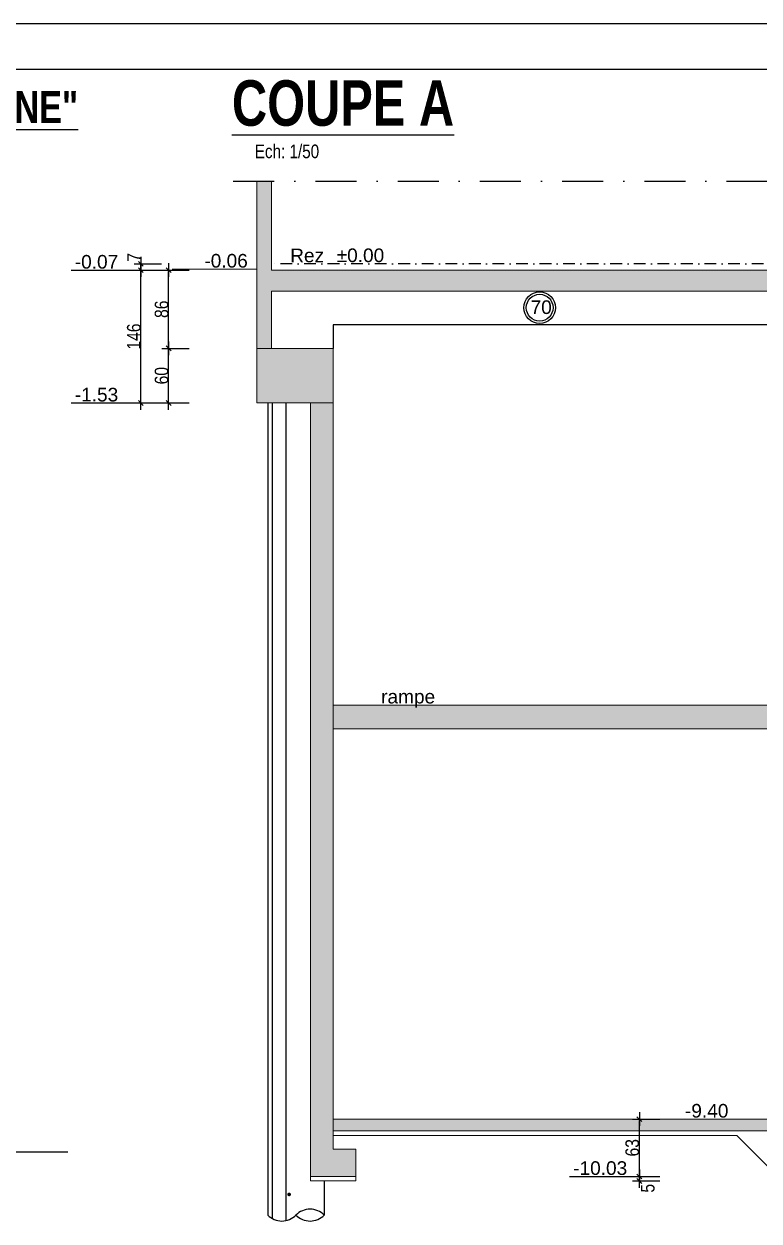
# Model space of a CAD drawing. Header units: centimetres. Extents: x 13078 to 20826, y -18629 to -14429.
# Drawn here: x 18412 to 19221, y -15745 to -14429 of the extents above; entities that cross this region are included whole.
import ezdxf
from ezdxf.enums import TextEntityAlignment as Align

# ---------------------------------------------------------------- set-up
doc = ezdxf.new("R2010")
doc.units = ezdxf.units.CM
doc.header["$LTSCALE"] = 25.4
doc.header["$PDMODE"] = 1
doc.header["$PDSIZE"] = -2
doc.linetypes.add('TIRETPTX2', pattern=[50.8, 25.4, -12.7, 0, -12.7])
for name, color, linetype in [('01_cote_gen', 4, 'Continuous'), ('01_linteaux', 2, 'Continuous'), ('01_poch_BN', 9, 'Continuous'), ('01_poch_murs', 253, 'Continuous'), ('01_texte', 230, 'Continuous'), ('AA_COTES', 2, 'Continuous')]:
    doc.layers.add(name, color=color, linetype=linetype)
doc.layers.add('01_murs_coup', color=5, linetype='Continuous', lineweight=60)
doc.styles.add('impact', font='impact.ttf')
doc.styles.add('MATTE_TXT', font='arial.ttf')
doc.styles.add('STYLE2', font='ARIALN.TTF')
doc.dimstyles.new('JB50', dxfattribs={"dimscale": 0.1, "dimtxt": 150, "dimasz": 15, "dimexe": 0.1, "dimexo": 0.1, "dimgap": 0.09, "dimtad": 1, "dimdec": 1, "dimdsep": 46, "dimtxsty": 'STYLE2', "dimblk1": 'BOND_G', "dimblk2": 'BOND_D', "dimsah": 1, "dimcen": 1.5, "dimdle": 0.01, "dimse1": 1, "dimse2": 1, "dimclrd": 4, "dimclre": 2, "dimclrt": 6, "dimazin": 2, "dimtfac": 2.333333, "dimtdec": 1, "dimtix": 1, "dimtmove": 2, "dimatfit": 3, "dimldrblk": 'BOND_G', "dimfxl": 1, "dimtolj": 1, "dimtzin": 0, "dimarcsym": 0})

# ---------------------------------------------------------------- blocks, each defined once
blk = doc.blocks.new('BOND_G')
at = {"layer": 'AA_COTES', "color": 0}
for p, q in [((0, -5), (0, 15)), ((5, 0), (-5, 0)), ((1.77, 1.77), (-1.77, -1.77))]:
    blk.add_line(p, q, dxfattribs=at)
blk = doc.blocks.new('BOND_D')
at = {"layer": 'AA_COTES', "color": 0}
for p, q in [((5, 0), (-5, 0)), ((-1.77, -1.77), (1.77, 1.77)), ((0, 5), (0, -15))]:
    blk.add_line(p, q, dxfattribs=at)
blk = doc.blocks.new('*D226')
at = {"layer": '01_cote_gen', "color": 4, "lineweight": -2, "ltscale": 3, "transparency": 16777216}
blk.add_line((19089.1, -15694), (19089.1, -15634), dxfattribs=at)
at = {"layer": 'Defpoints', "color": 0, "ltscale": 3, "transparency": 16777216}
for p in [(19089.1, -15632.5), (19111.6, -15632.5), (19111.6, -15695.5)]:
    blk.add_point(p, dxfattribs=at)
at = {"layer": '01_cote_gen', "color": 4, "lineweight": -2, "ltscale": 3, "transparency": 16777216, "xscale": 1.5, "yscale": 1.5, "zscale": 1.5}
for name, p, rotation in [('BOND_D', (19089.1, -15632.5), 90), ('BOND_G', (19089.1, -15695.5), 270)]:
    blk.add_blockref(name, p, dxfattribs=dict(at, rotation=rotation))
at = {"layer": '01_cote_gen', "color": 6, "ltscale": 3, "transparency": 16777216, "insert": (19081.4, -15664), "char_height": 15, "attachment_point": 5, "rotation": 90, "style": 'STYLE2'}
blk.add_mtext('\\A1;63', dxfattribs=at)
blk = doc.blocks.new('*D230')
at = {"layer": '01_cote_gen', "color": 4, "lineweight": -2, "ltscale": 3, "transparency": 16777216}
blk.add_line((18571.5, -14784), (18571.5, -14701), dxfattribs=at)
at = {"layer": 'Defpoints', "color": 0, "ltscale": 3, "transparency": 16777216}
for p in [(18571.5, -14699.5), (18705.5, -14699.5), (18710.5, -14785.5)]:
    blk.add_point(p, dxfattribs=at)
at = {"layer": '01_cote_gen', "color": 4, "lineweight": -2, "ltscale": 3, "transparency": 16777216, "xscale": 1.5, "yscale": 1.5, "zscale": 1.5}
for name, p, rotation in [('BOND_D', (18571.5, -14699.5), 90), ('BOND_G', (18571.5, -14785.5), 270)]:
    blk.add_blockref(name, p, dxfattribs=dict(at, rotation=rotation))
at = {"layer": '01_cote_gen', "color": 6, "ltscale": 3, "transparency": 16777216, "insert": (18563.8, -14742.5), "char_height": 15, "attachment_point": 5, "rotation": 90, "style": 'STYLE2'}
blk.add_mtext('\\A1;86', dxfattribs=at)
blk = doc.blocks.new('*D231')
at = {"layer": '01_cote_gen', "color": 4, "lineweight": -2, "ltscale": 3, "transparency": 16777216}
blk.add_line((18571.5, -14844), (18571.5, -14787), dxfattribs=at)
at = {"layer": 'Defpoints', "color": 0, "ltscale": 3, "transparency": 16777216}
for p in [(18571.5, -14785.5), (18675.5, -14785.5), (18675.5, -14845.5)]:
    blk.add_point(p, dxfattribs=at)
at = {"layer": '01_cote_gen', "color": 4, "lineweight": -2, "ltscale": 3, "transparency": 16777216, "xscale": 1.5, "yscale": 1.5, "zscale": 1.5}
for name, p, rotation in [('BOND_D', (18571.5, -14785.5), 90), ('BOND_G', (18571.5, -14845.5), 270)]:
    blk.add_blockref(name, p, dxfattribs=dict(at, rotation=rotation))
at = {"layer": '01_cote_gen', "color": 6, "ltscale": 3, "transparency": 16777216, "insert": (18563.8, -14815.5), "char_height": 15, "attachment_point": 5, "rotation": 90, "style": 'STYLE2'}
blk.add_mtext('\\A1;60', dxfattribs=at)
blk = doc.blocks.new('*D232')
at = {"layer": '01_cote_gen', "color": 4, "lineweight": -2, "ltscale": 3, "transparency": 16777216}
blk.add_line((18541, -14844), (18541, -14701), dxfattribs=at)
at = {"layer": 'Defpoints', "color": 0, "ltscale": 3, "transparency": 16777216}
for p in [(18541, -14699.5), (18594, -14699.5), (18668.5, -14845.5)]:
    blk.add_point(p, dxfattribs=at)
at = {"layer": '01_cote_gen', "color": 4, "lineweight": -2, "ltscale": 3, "transparency": 16777216, "xscale": 1.5, "yscale": 1.5, "zscale": 1.5}
for name, p, rotation in [('BOND_D', (18541, -14699.5), 90), ('BOND_G', (18541, -14845.5), 270)]:
    blk.add_blockref(name, p, dxfattribs=dict(at, rotation=rotation))
at = {"layer": '01_cote_gen', "color": 6, "ltscale": 3, "transparency": 16777216, "insert": (18533.3, -14772.5), "char_height": 15, "attachment_point": 5, "rotation": 90, "style": 'STYLE2'}
blk.add_mtext('\\A1;146', dxfattribs=at)
blk = doc.blocks.new('*D233')
at = {"layer": '01_cote_gen', "color": 4, "lineweight": -2, "ltscale": 3, "transparency": 16777216}
blk.add_line((18541, -14698), (18541, -14694), dxfattribs=at)
at = {"layer": 'Defpoints', "color": 0, "ltscale": 3, "transparency": 16777216}
for p in [(18541, -14692.5), (18684.5, -14692.5), (18684.5, -14699.5)]:
    blk.add_point(p, dxfattribs=at)
at = {"layer": '01_cote_gen', "color": 4, "lineweight": -2, "ltscale": 3, "transparency": 16777216, "xscale": 1.5, "yscale": 1.5, "zscale": 1.5}
for name, p, rotation in [('BOND_D', (18541, -14692.5), 90), ('BOND_G', (18541, -14699.5), 270)]:
    blk.add_blockref(name, p, dxfattribs=dict(at, rotation=rotation))
at = {"layer": '01_cote_gen', "color": 6, "ltscale": 3, "transparency": 16777216, "insert": (18533.5, -14685.5), "char_height": 15, "attachment_point": 5, "rotation": 90, "style": 'STYLE2'}
blk.add_mtext('\\A1;7', dxfattribs=at)
blk = doc.blocks.new('*D320')
at = {"layer": '01_poch_murs', "color": 4, "lineweight": -2, "transparency": 16777216}
blk.add_line((19089.1, -15699), (19089.1, -15697), dxfattribs=at)
at = {"layer": 'Defpoints', "color": 0, "transparency": 16777216}
for p in [(19089.1, -15695.5), (19282, -15695.5), (19282, -15700.5)]:
    blk.add_point(p, dxfattribs=at)
at = {"layer": '01_poch_murs', "color": 4, "lineweight": -2, "transparency": 16777216, "xscale": 1.5, "yscale": 1.5, "zscale": 1.5}
for name, p, rotation in [('BOND_D', (19089.1, -15695.5), 90), ('BOND_G', (19089.1, -15700.5), 270)]:
    blk.add_blockref(name, p, dxfattribs=dict(at, rotation=rotation))
at = {"layer": '01_poch_murs', "color": 6, "transparency": 16777216, "insert": (19098.4, -15708.5), "char_height": 15, "attachment_point": 5, "rotation": 90, "style": 'STYLE2'}
blk.add_mtext('\\A1;5', dxfattribs=at)

msp = doc.modelspace()

# ---------------------------------------------------------------- hatches: boundary and pattern name
at = {"layer": '01_poch_BN'}
h = msp.add_hatch(color=256, dxfattribs=at)
h.dxf.hatch_style = 1
h.paths.add_polyline_path([(19626.24, -14699.5), (18684.47, -14699.5), (18684.47, -14601.74), (18668.47, -14601.74), (18668.47, -14785.5), (18684.47, -14785.5), (18684.47, -14722.5), (19306.22, -14722.5), (19626.24, -14722.5)])
h.paths.add_polyline_path([(18752.47, -14785.5), (18668.47, -14785.5), (18668.47, -14845.5), (18752.47, -14845.5)])
h.paths.add_polyline_path([(18752.47, -14845.5), (18727.47, -14845.5), (18727.47, -15695.5), (18777.47, -15695.5), (18777.47, -15665.5), (18752.47, -15665.5)])
h.paths.add_polyline_path([(19306.22, -15177.5), (18752.47, -15177.5), (18752.47, -15203.5), (19306.22, -15203.5)])
h.paths.add_polyline_path([(19924.99, -14699.5), (19626.24, -14699.5), (19626.24, -14722.5), (19924.99, -14722.5)])
h.paths.add_polyline_path([(19946.22, -14601.74), (19937.17, -14601.74), (19937.17, -14699.5), (19946.22, -14699.5)])
h.paths.add_polyline_path([(19937.17, -14601.74), (19924.99, -14601.74), (19924.99, -14699.5), (19937.17, -14699.5)])
h.paths.add_polyline_path([(20476.19, -14907.5), (19946.22, -14907.5), (19946.22, -14933.5), (20476.19, -14933.5)])
h.paths.add_polyline_path([(20476.19, -15447.5), (19946.22, -15447.5), (19946.22, -15473.5), (20476.19, -15473.5)])
h.paths.add_polyline_path([(20466.19, -15632.5), (19924.99, -15632.5), (19924.99, -15645.5), (20466.19, -15645.5)])
h.paths.add_polyline_path([(19937.17, -15645.5), (19626.24, -15645.5), (19626.24, -15695.5), (19937.17, -15695.5)])
h.paths.add_polyline_path([(19626.24, -15645.5), (19317.17, -15645.5), (19317.17, -15695.5), (19626.24, -15695.5)])
h.paths.add_polyline_path([(19306.22, -15632.5), (18752.47, -15632.5), (18752.47, -15645.5), (19306.22, -15645.5)])
h.paths.add_polyline_path([(19317.17, -15645.5), (19266.22, -15645.5), (19266.22, -15695.5), (19317.17, -15695.5)])

# ---------------------------------------------------------------- linework, layer by layer
at = {"layer": '01_cote_gen'}
msp.add_line((20825.65, -14428.94), (13098.45, -14428.94), dxfattribs=at)
at = {"layer": '01_cote_gen', "ltscale": 3, "const_width": 2}
msp.add_lwpolyline([(18702.97, -15715.25, 1), (18704.97, -15715.25, 1)], format="xyb", close=True, dxfattribs=at)
at = {"layer": '01_linteaux', "linetype": 'TIRETPTX2', "ltscale": 0.07}
msp.add_line((18642.51, -14601.74), (20514.04, -14601.74), dxfattribs=at)
at = {"layer": '01_linteaux', "linetype": 'TIRETPTX2', "ltscale": 0.02}
msp.add_line((19924.99, -14692.5), (18684.47, -14692.5), dxfattribs=at)
at = {"layer": '01_linteaux'}
for p, q in [((19306.22, -14759.5), (18752.47, -14759.5)), ((18752.47, -14759.5), (18752.47, -14785.5)), ((18680.47, -14845.5), (18680.47, -15738)), ((18742.47, -15700.5), (18742.47, -15738))]:
    msp.add_line(p, q, dxfattribs=at)
for centre, start, end in [((18726.97, -15753.07), 44.19387, 135.80613), ((18695.97, -15722.93), 224.19387, 315.80613), ((18726.97, -15722.93), 224.19387, 315.80613)]:
    msp.add_arc(centre, 21.62, start, end, dxfattribs=at)
at = {"layer": '01_murs_coup', "linetype": 'Continuous', "lineweight": 5}
for p, q in [((18668.47, -14601.74), (18668.47, -14845.5)), ((18684.47, -14601.74), (18684.47, -14699.5)), ((18668.47, -14698.5), (18575.2, -14698.5)), ((19946.22, -14699.5), (18684.47, -14699.5)), ((19306.22, -14722.5), (18684.47, -14722.5)), ((18684.47, -14722.5), (18684.47, -14785.5)), ((18752.47, -14785.5), (18668.47, -14785.5)), ((18752.47, -14785.5), (18752.47, -15665.5)), ((18752.47, -14845.5), (18668.47, -14845.5)), ((18727.47, -14845.5), (18727.47, -15700.5)), ((19306.22, -15177.5), (18752.47, -15177.5)), ((19306.22, -15203.5), (18752.47, -15203.5)), ((18752.47, -15632.5), (19306.22, -15632.5)), ((19306.22, -15645.5), (18752.47, -15645.5)), ((18752.47, -15650.5), (19196.25, -15650.5)), ((19196.25, -15650.5), (19246.25, -15700.5)), ((18777.47, -15665.5), (18752.47, -15665.5)), ((18777.47, -15665.5), (18777.47, -15700.5)), ((18777.47, -15695.5), (18727.47, -15695.5)), ((18777.47, -15700.5), (18727.47, -15700.5))]:
    msp.add_line(p, q, dxfattribs=at)
at = {"layer": '01_poch_murs'}
for p, q in [((18685.47, -14845.5), (18685.47, -15741.83)), ((18700.47, -14845.5), (18700.47, -15744.07))]:
    msp.add_line(p, q, dxfattribs=at)
at = {"layer": '01_texte'}
for p, q in [((20775.65, -14478.94), (13148.45, -14478.94)), ((18464.2, -14699.5), (18533.5, -14699.5)), ((18464.2, -14845.5), (18533.5, -14845.5)), ((18460.58, -15668.95), (17577.6, -15668.95)), ((19012.25, -15695.5), (19081.55, -15695.5))]:
    msp.add_line(p, q, dxfattribs=at)
for radius in [17.36, 14.69]:
    msp.add_circle((18979.46, -14740.77), radius, dxfattribs=at)

# ---------------------------------------------------------------- texts
at = {"layer": '01_texte', "style": 'impact'}
for s, height, p in [('%%UCOUPE A', 50, (18763.27, -14555.85)), ('%%UCOUPE TYPE SEMELLES SOUS PAROI "PARISIENNE"', 35, (17983.77, -14548.32))]:
    msp.add_text(s, height=height, dxfattribs=at).set_placement(p, align=Align.BOTTOM_CENTER)
at = {"layer": '01_texte', "style": 'MATTE_TXT', "width": 0.8}
msp.add_text('Ech: 1/50', height=15, dxfattribs=at).set_placement((18701.61, -14580.97), align=Align.BOTTOM_CENTER)
at = {"layer": '01_texte', "style": 'MATTE_TXT'}
for s, p in [('-0.06', (18610.78, -14696.7)), ('Rez', (18705.17, -14690.84)), ('%%P0.00', (18756.28, -14690.7)), ('-0.07', (18468.3, -14697.84)), ('70', (18969.51, -14747.71)), ('-1.53', (18468.3, -14843.84)), ('rampe', (18805.18, -15175.7)), ('-9.40', (19139.28, -15630.84)), ('-10.03', (19016.35, -15693.84))]:
    msp.add_text(s, height=15, dxfattribs=at).set_placement(p)

# ---------------------------------------------------------------- dimensions: what is measured, and where the dimension line sits
at = {"layer": '01_cote_gen', "ltscale": 3}
dim = msp.add_linear_dim(base=(18541, -14692.5), p1=(18684.47, -14699.5), p2=(18684.47, -14692.5), angle=90, dimstyle='JB50', dxfattribs=at)
dim.commit()
dim.dimension.update_dxf_attribs({"geometry": '*D233', "text_midpoint": (18533.49, -14685.5), "dimtype": 160})
for base, p1, p2, picture, middle in [((18541, -14699.5), (18668.47, -14845.5), (18594, -14699.5), '*D232', (18533.33, -14772.5)), ((18571.5, -14699.5), (18710.47, -14785.5), (18705.5, -14699.5), '*D230', (18563.83, -14742.5)), ((18571.5, -14785.5), (18675.5, -14845.5), (18675.5, -14785.5), '*D231', (18563.83, -14815.5)), ((19089.05, -15632.5), (19111.55, -15695.5), (19111.55, -15632.5), '*D226', (19081.38, -15664))]:
    dim = msp.add_linear_dim(base=base, p1=p1, p2=p2, angle=90, dimstyle='JB50', dxfattribs=at)
    dim.commit()
    dim.dimension.update_dxf_attribs({"geometry": picture, "text_midpoint": middle})
at = {"layer": '01_poch_murs'}
dim = msp.add_linear_dim(base=(19089.05, -15695.5), p1=(19282, -15700.5), p2=(19282, -15695.5), angle=90, dimstyle='JB50', dxfattribs=at)
dim.commit()
dim.dimension.update_dxf_attribs({"geometry": '*D320', "text_midpoint": (19098.41, -15708.5), "dimtype": 160})

doc.saveas('drawing.dxf')
